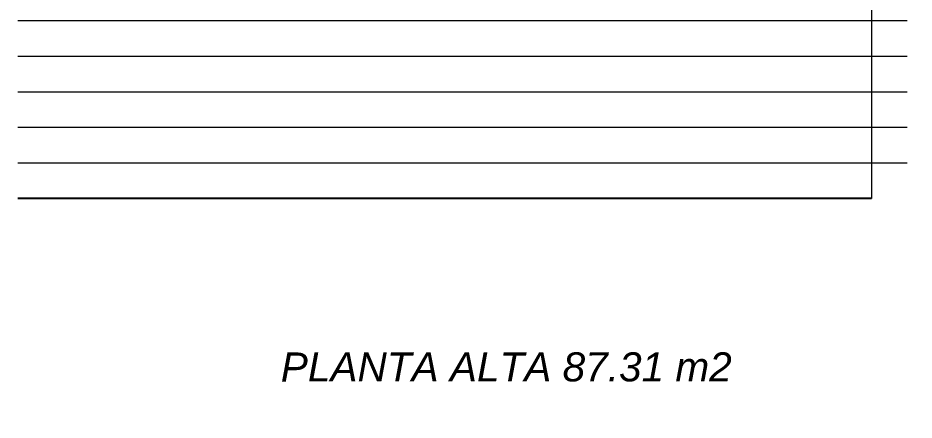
# Model space of a CAD drawing. Header units: metres. Extents: x 539 to 782, y 164 to 633.
# Drawn here: x 706.58 to 719.17, y 350.96 to 356.61 of the extents above; entities that cross this region are included whole.
import ezdxf

# ---------------------------------------------------------------- set-up
doc = ezdxf.new("R2010")
doc.units = ezdxf.units.M
doc.header["$PDMODE"] = 35
doc.linetypes.add('DASHDOTX2', pattern=[50.8, 25.4, -12.7, 0, -12.7])
for name, color, linetype, lineweight in [('auxiliares', 251, 'Continuous', 20), ('cota', 1, 'Continuous', 15), ('Mobiliario', 42, 'Continuous', 9)]:
    doc.layers.add(name, color=color, linetype=linetype, lineweight=lineweight)
doc.layers.add('lincorte', color=116, linetype='Continuous')
doc.layers.add('PISOS', color=251, linetype='Continuous')
doc.styles.add('ARIAL', font='ariali.ttf')
doc.styles.add('STYLE1', font='ariali.ttf')
doc.dimstyles.new('C_50', dxfattribs={"dimscale": 0.5, "dimtxt": 0.2, "dimasz": 0.1, "dimexe": 0.1, "dimexo": 0.1, "dimgap": 0.05, "dimtad": 0, "dimzin": 4, "dimdsep": 46, "dimtxsty": 'ARIAL', "dimblk": 'DOT', "dimcen": 0.09, "dimse1": 1, "dimse2": 1, "dimclrd": 1, "dimclre": 1, "dimclrt": 2, "dimadec": 0, "dimazin": 0, "dimtfac": 1, "dimtix": 1, "dimtmove": 2, "dimatfit": 3, "dimfxl": 1, "dimtolj": 1, "dimtzin": 0, "dimarcsym": 0})

# ---------------------------------------------------------------- blocks, each defined once
blk = doc.blocks.new('_Dot')
at = {"color": 0, "linetype": 'ByBlock', "lineweight": -2}
blk.add_line((-0.5, 0), (-1, 0), dxfattribs=at)
at = {"color": 0, "linetype": 'ByBlock', "const_width": 0.5}
blk.add_lwpolyline([(-0.25, 0, 1), (0.25, 0, 1)], format="xyb", close=True, dxfattribs=at)
blk = doc.blocks.new('*D189')
at = {"layer": 'cota', "color": 1, "lineweight": -2, "transparency": 16777216}
for p, q in [((716.2, 334.654), (717.492, 334.654)), ((719.1, 334.654), (717.807, 334.654))]:
    blk.add_line(p, q, dxfattribs=at)
at = {"layer": 'Defpoints', "color": 0, "transparency": 16777216}
for p in [(719.15, 365.411), (716.15, 334.659), (719.15, 334.654)]:
    blk.add_point(p, dxfattribs=at)
at = {"layer": 'cota', "color": 1, "lineweight": -2, "transparency": 16777216, "xscale": 0.05, "yscale": 0.05, "zscale": 0.05, "rotation": 180}
blk.add_blockref('_Dot', (716.15, 334.654), dxfattribs=at)
at = {"layer": 'cota', "color": 1, "lineweight": -2, "transparency": 16777216, "xscale": 0.05, "yscale": 0.05, "zscale": 0.05}
blk.add_blockref('_Dot', (719.15, 334.654), dxfattribs=at)
at = {"layer": 'cota', "color": 2, "transparency": 16777216, "insert": (717.65, 334.654), "char_height": 0.1, "attachment_point": 5, "style": 'ARIAL'}
blk.add_mtext('\\A1;3.00', dxfattribs=at)

msp = doc.modelspace()

# ---------------------------------------------------------------- linework, layer by layer
at = {"layer": 'auxiliares'}
msp.add_line((718.576, 357.076), (718.576, 354.076), dxfattribs=at)
at = {"layer": 'Mobiliario'}
for p, q in [((706.576, 356.576), (719.076, 356.576)), ((706.576, 356.076), (719.076, 356.076)), ((706.576, 355.576), (719.076, 355.576)), ((706.576, 355.076), (719.076, 355.076)), ((706.576, 354.576), (719.076, 354.576))]:
    msp.add_line(p, q, dxfattribs=at)
at = {"layer": 'PISOS'}
msp.add_line((718.576, 354.076), (706.576, 354.076), dxfattribs=at)

# ---------------------------------------------------------------- texts
at = {"layer": 'lincorte', "color": 0, "linetype": 'DASHDOTX2', "lineweight": 50, "ltscale": 0.2, "style": 'STYLE1'}
msp.add_text('PLANTA ALTA 87.31 m2', height=0.40828, rotation=0.0209, dxfattribs=at).set_placement((710.272, 351.503))

# ---------------------------------------------------------------- dimensions: what is measured, and where the dimension line sits
at = {"layer": 'cota'}
dim = msp.add_linear_dim(base=(719.15, 334.654), p1=(716.15, 334.659), p2=(719.15, 365.411), dimstyle='C_50', dxfattribs=at)
dim.commit()
dim.dimension.update_dxf_attribs({"geometry": '*D189', "text_midpoint": (717.65, 334.654)})

doc.saveas('drawing.dxf')
